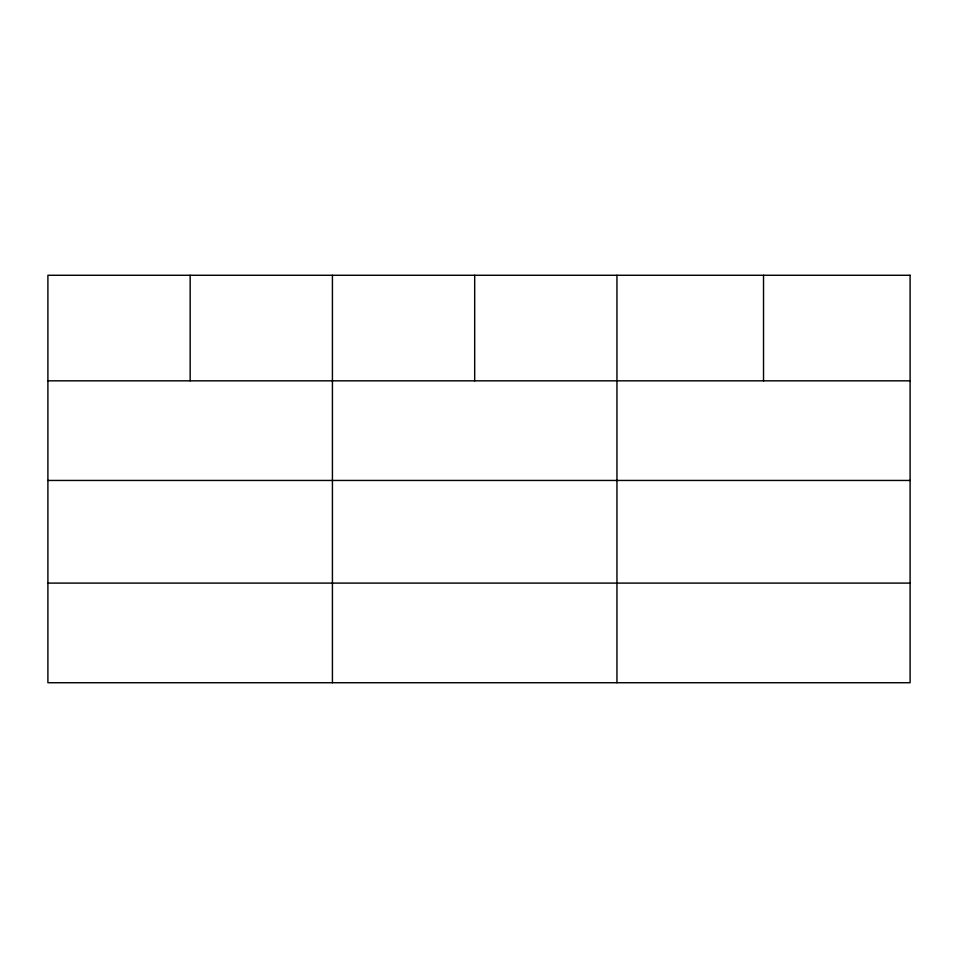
<?xml version="1.0" encoding="UTF-8"?>
<svg xmlns="http://www.w3.org/2000/svg" width="958" height="958" viewBox="0 0 958 958"><rect width="100%" height="100%" fill="white"/><g stroke="black" fill="none" stroke-linecap="round" stroke-linejoin="round"><path stroke-width="1.44" d="M47.9 380.829L910.1 380.829M47.9 480.449L910.1 480.449M47.9 583.099L910.1 583.099M763.526 275.269L763.526 380.829M616.952 275.269L616.952 682.731M474.689 275.269L474.689 380.829M332.426 275.269L332.426 682.731M190.163 275.269L190.163 380.829M910.1 275.269L47.9 275.269L47.9 682.731L910.1 682.731L910.1 275.269"/></g></svg>
